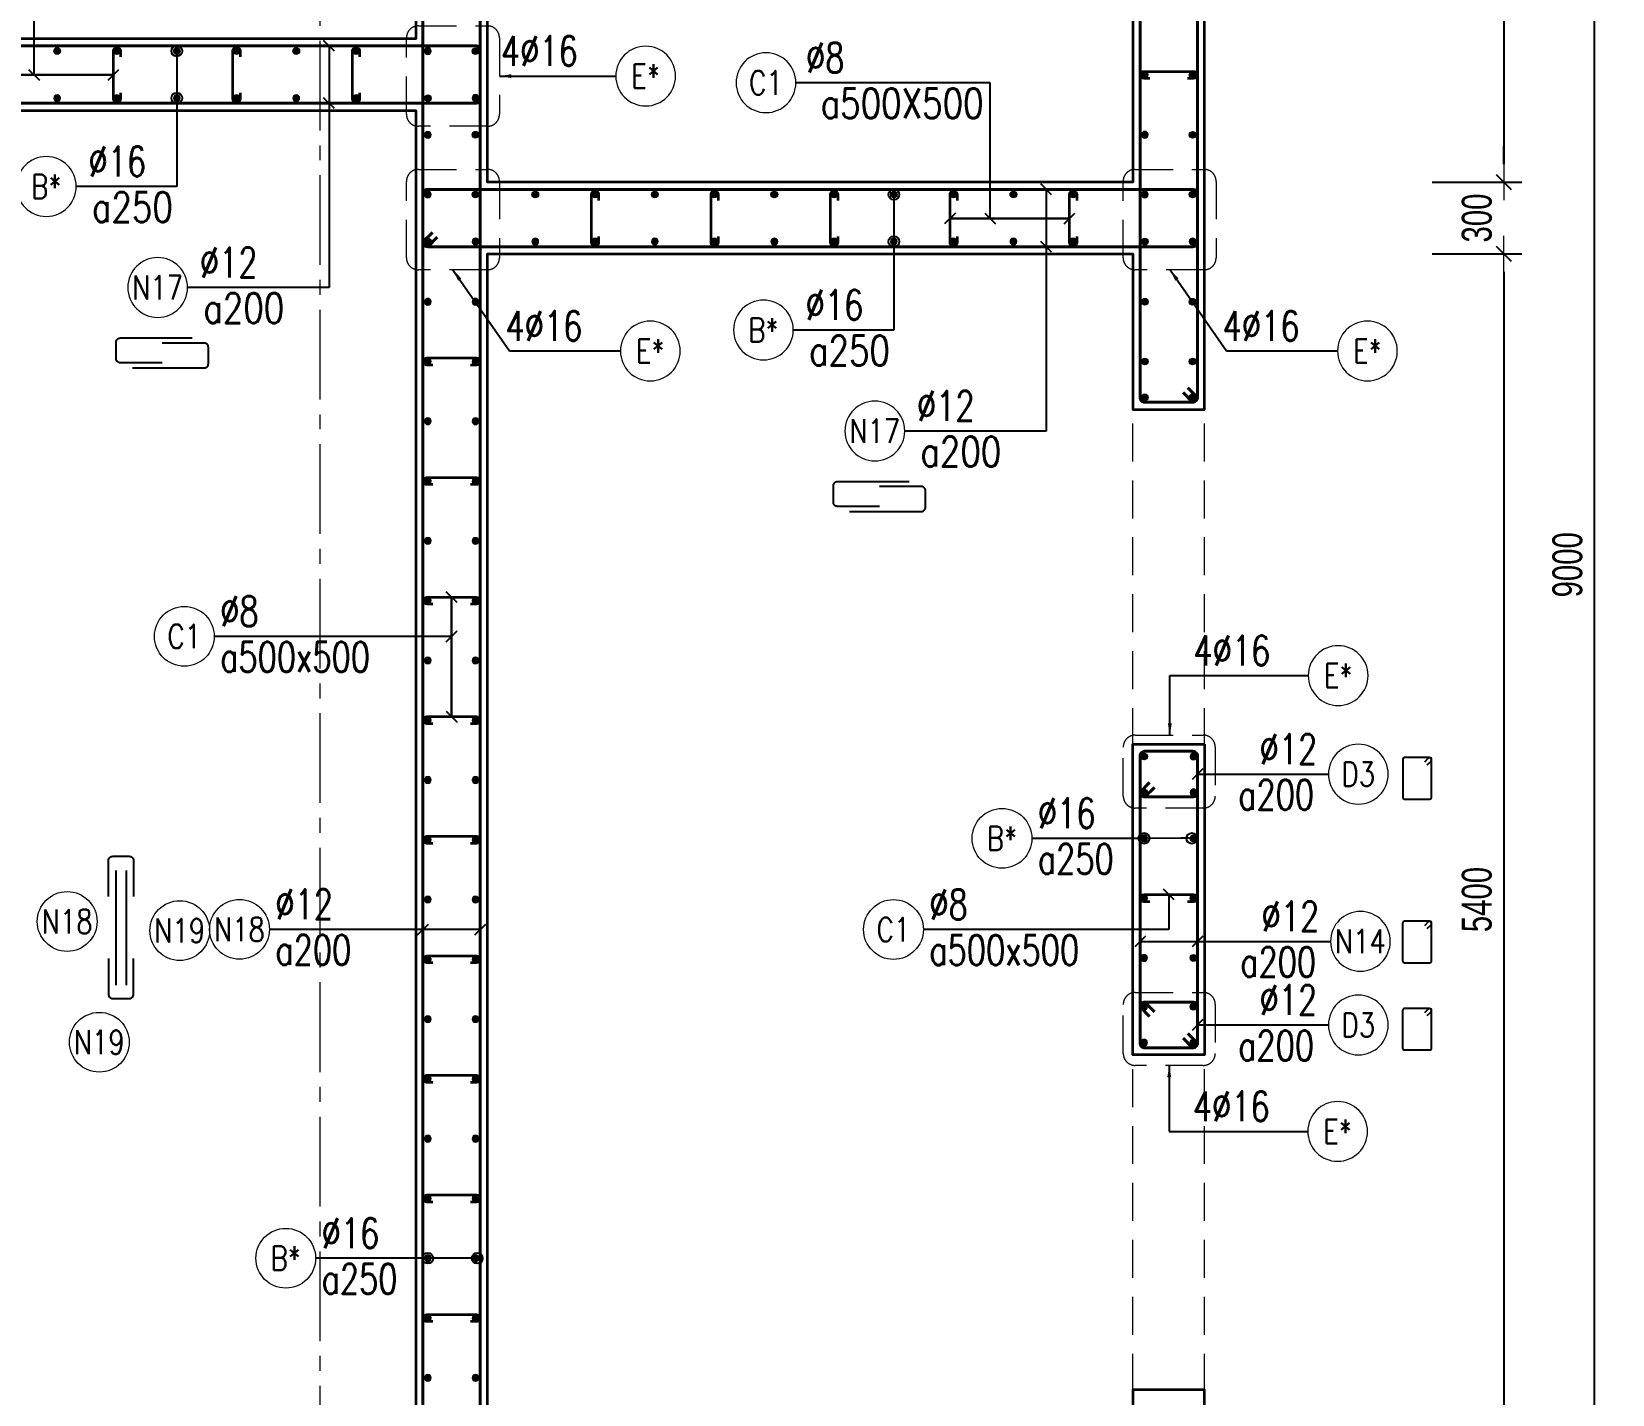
# Model space of a CAD drawing. Header units: millimetres. Extents: x 944027 to 981803, y -83026 to 82675.
# Drawn here: x 956264 to 962877, y 37615 to 43314 of the extents above; entities that cross this region are included whole.
import ezdxf
from ezdxf.enums import TextEntityAlignment as Align

# ---------------------------------------------------------------- set-up
doc = ezdxf.new("R2010")
doc.units = ezdxf.units.MM
doc.header["$MEASUREMENT"] = 0
for name, pattern in [('HIDDEN', [9.525, 6.35, -3.175]), ('HIDDEN2', [4.7625, 3.175, -1.5875]), ('HT_Grid$0$CENTER2', [1.125, 0.75, -0.125, 0.125, -0.125])]:
    doc.linetypes.add(name, pattern=pattern)
doc.layers.get('0').update_dxf_attribs({"lineweight": 20})
doc.layers.get('Defpoints').update_dxf_attribs({"color": 151, "lineweight": 9})
for name, color, linetype in [('Hidden', 9, 'HIDDEN'), ('Leader', 6, 'Continuous'), ('Ligature', 1, 'Continuous')]:
    doc.layers.add(name, color=color, linetype=linetype)
for name, color, linetype, lineweight in [('HT_Grid$0$NDC_S_AXIS', 5, 'HT_Grid$0$CENTER2', 13), ('KC-LEADER', 153, 'Continuous', 18), ('KC-THEP', 6, 'Continuous', 40), ('NDC_S_BEAM', 3, 'HIDDEN2', 20), ('NDC_S_DIM', 1, 'Continuous', 15), ('NDC_S_HIDDEN', 8, 'HIDDEN2', 13), ('NDC_S_LEADER', 1, 'Continuous', 15), ('NDC_S_REBAR', 4, 'Continuous', 35), ('NDC_S_STIRRUP', 4, 'Continuous', 40), ('NDC_S_VN TEXT', 7, 'Continuous', 20), ('NDC_S_WALL', 6, 'Continuous', 35)]:
    doc.layers.add(name, color=color, linetype=linetype, lineweight=lineweight)
doc.styles.add('NDC_ARIAL', font='arial.ttf', dxfattribs={"width": 0.85})
doc.styles.add('NDC_DIM', font='', dxfattribs={"width": 0.75})
doc.styles.add('NDC_EN TXT', font='romans.shx', dxfattribs={"width": 0.8})
doc.styles.get('NDC_DIM').set_extended_font_data('Dotum')
doc.dimstyles.new('NDC_1-50', dxfattribs={"dimscale": 50, "dimtxt": 2.5, "dimasz": 1, "dimexe": 1.5, "dimexo": 0, "dimgap": 0.8, "dimtad": 1, "dimdec": 0, "dimdsep": 46, "dimtxsty": 'NDC_ARIAL', "dimblk": 'DIMMARK', "dimcen": 49999.938995, "dimdle": 1.5, "dimclrd": 1, "dimclre": 1, "dimclrt": 3, "dimadec": 0, "dimazin": 0, "dimtfac": 1, "dimtdec": 0, "dimtix": 1, "dimtmove": 2, "dimatfit": 3, "dimfxl": 1, "dimarcsym": 0})
doc.dimstyles.new('NDC_dim_30', dxfattribs={"dimscale": 30, "dimtxt": 2.5, "dimasz": 1.5, "dimexe": 1.5, "dimexo": 2.5, "dimgap": 1, "dimtad": 1, "dimdec": 0, "dimzin": 0, "dimdsep": 46, "dimtxsty": 'NDC_DIM', "dimblk": 'DIMMARK', "dimcen": 0.09, "dimdle": 1.2, "dimclrd": 1, "dimclre": 1, "dimclrt": 3, "dimadec": 0, "dimazin": 0, "dimtfac": 1, "dimtdec": 0, "dimtix": 1, "dimtofl": 0, "dimtmove": 0, "dimatfit": 3, "dimfxl": 6, "dimfxlon": 1, "dimtolj": 1, "dimtzin": 0, "dimarcsym": 0})
doc.dimstyles.new('NDC_dim_50', dxfattribs={"dimscale": 50, "dimtxt": 2.5, "dimasz": 1.5, "dimexe": 1.5, "dimexo": 2.5, "dimgap": 1, "dimtad": 1, "dimdec": 0, "dimzin": 0, "dimdsep": 46, "dimtxsty": 'NDC_DIM', "dimblk": 'DIMMARK', "dimcen": 0.09, "dimdle": 1.2, "dimclrd": 1, "dimclre": 1, "dimclrt": 3, "dimadec": 0, "dimazin": 0, "dimtfac": 1, "dimtdec": 0, "dimtix": 1, "dimtofl": 0, "dimtmove": 0, "dimatfit": 3, "dimfxl": 6, "dimfxlon": 1, "dimtolj": 1, "dimtzin": 0, "dimarcsym": 0})

# ---------------------------------------------------------------- blocks, each defined once
blk = doc.blocks.new('THEP')
at = {"layer": 'KC-LEADER', "color": 6}
blk.add_circle((0, 0), 14, dxfattribs=at)
at = {"layer": 'KC-THEP'}
for p, q in [((-14, 0), (14, 0)), ((9.9, 9.9), (-9.9, -9.9)), ((-9.9, 9.9), (9.9, -9.9)), ((0, 14), (0, -14))]:
    blk.add_line(p, q, dxfattribs=at)
blk = doc.blocks.new('DIMMARK')
at = {"layer": 'NDC_S_DIM', "color": 1}
blk.add_line((-1.5, 0), (1, 0), dxfattribs=at)
at = {"layer": 'NDC_S_DIM', "color": 2, "const_width": 0.1}
blk.add_lwpolyline([(-0.424, -0.424), (0.424, 0.424)], dxfattribs=at)
blk = doc.blocks.new('*U10')
blk.add_circle((2.5, 0), 2.5)
at = {"layer": 'NDC_S_VN TEXT', "color": 3, "style": 'NDC_EN TXT'}
for tag, width, p in [('DK2', 0.75, (-0.85, 0.85)), ('KC2', 0.8, (-0.85, -2.97))]:
    blk.add_attdef(tag, text='', height=2.5, dxfattribs=dict(at, width=width)).set_placement(p, align=Align.RIGHT)
at = {"layer": 'NDC_S_VN TEXT', "color": 7, "style": 'NDC_EN TXT', "width": 0.8}
blk.add_attdef('SH3', text='', height=2, dxfattribs=at).set_placement((2.5, 0), align=Align.MIDDLE)
blk = doc.blocks.new('A$C72321851')
at = {"layer": 'Ligature'}
for points in [[(-60.9, -129.3), (-60.9, 170.9, -0.414214), (-43.3, 188.5), (25.8, 188.5, -0.414214), (43.4, 170.9), (43.4, -4.3)], [(-39.7, -4.3), (-39.7, -179.5, 0.414214), (-22.1, -197.1), (47, -197.1, 0.414214), (64.6, -179.5), (64.6, 120.7)]]:
    blk.add_lwpolyline(points, format="xyb", dxfattribs=at)
blk = doc.blocks.new('*U13')
blk.add_circle((-2.5, 0), 2.5)
at = {"layer": 'NDC_S_VN TEXT', "color": 3, "style": 'NDC_EN TXT', "width": 0.75}
blk.add_attdef('DK1', (0.5, 0.85), '', height=2.5, dxfattribs=at)
at = {"layer": 'NDC_S_VN TEXT', "color": 7, "style": 'NDC_EN TXT', "width": 0.8}
blk.add_attdef('SH2', text='', height=2, dxfattribs=at).set_placement((-2.5, 0), align=Align.MIDDLE)
blk = doc.blocks.new('*U11')
blk.add_circle((-2.5, 0), 2.5)
at = {"layer": 'NDC_S_VN TEXT', "color": 3, "style": 'NDC_EN TXT', "width": 0.75}
for tag, p in [('DK1', (0.5, 0.85)), ('KC1', (0.5, -2.97))]:
    blk.add_attdef(tag, p, '', height=2.5, dxfattribs=at)
at = {"layer": 'NDC_S_VN TEXT', "color": 7, "style": 'NDC_EN TXT', "width": 0.8}
blk.add_attdef('SH2', text='', height=2, dxfattribs=at).set_placement((-2.5, 0), align=Align.MIDDLE)
blk = doc.blocks.new('*U12')
blk.add_circle((-2.5, 0), 2.5)
at = {"layer": 'NDC_S_VN TEXT', "color": 3, "style": 'NDC_EN TXT', "width": 0.75}
for tag, p in [('DK1', (0.5, 0.85)), ('KC1', (0.5, -2.97))]:
    blk.add_attdef(tag, p, '', height=2.5, dxfattribs=at)
at = {"layer": 'NDC_S_VN TEXT', "color": 7, "style": 'NDC_EN TXT', "width": 0.8}
blk.add_attdef('SH2', text='', height=2, dxfattribs=at).set_placement((-2.5, 0), align=Align.MIDDLE)
blk = doc.blocks.new('A$C7BC65A55')
at = {"layer": 'Ligature'}
for p, q in [((-15.2, 372, 0), (-15.2, 38.5, 0)), ((15.2, 372, 0), (15.2, 38.5, 0))]:
    blk.add_line(p, q, dxfattribs=at)
for points in [[(-36.2, 296.5), (-36.2, 400.9, -0.414214), (-24, 413.1), (24, 413.1, -0.414214), (36.2, 400.9), (36.2, 296.5)], [(-36.2, 116.5), (-36.2, 12.2, 0.414214), (-24, 0), (24, 0, 0.414214), (36.2, 12.2), (36.2, 116.5)]]:
    blk.add_lwpolyline(points, format="xyb", dxfattribs=at)
blk = doc.blocks.new('*D287')
at = {"layer": 'Defpoints', "color": 0, "transparency": 16777216}
for p in [(961171.5, 41816), (960871.5, 37066), (961171.5, 35404)]:
    blk.add_point(p, dxfattribs=at)
at = {"layer": 'NDC_S_DIM', "color": 1, "lineweight": -2, "transparency": 16777216}
for p, q in [((960871.5, 35704), (960871.5, 35329)), ((961171.5, 35704), (961171.5, 35329)), ((960796.5, 35404), (960721.5, 35404)), ((961246.5, 35404), (961321.5, 35404))]:
    blk.add_line(p, q, dxfattribs=at)
at = {"layer": 'NDC_S_DIM', "color": 1, "lineweight": -2, "transparency": 16777216, "xscale": 75, "yscale": 75, "zscale": 75}
blk.add_blockref('DIMMARK', (960871.5, 35404), dxfattribs=at)
at = {"layer": 'NDC_S_DIM', "color": 1, "lineweight": -2, "transparency": 16777216, "xscale": 75, "yscale": 75, "zscale": 75, "rotation": 180}
blk.add_blockref('DIMMARK', (961171.5, 35404), dxfattribs=at)
at = {"layer": 'NDC_S_DIM', "color": 3, "transparency": 16777216, "insert": (961021.5, 35516.6), "char_height": 125, "attachment_point": 5, "style": 'NDC_DIM'}
blk.add_mtext('\\A1;300', dxfattribs=at)
blk = doc.blocks.new('*D294')
at = {"layer": 'Defpoints', "color": 0, "transparency": 16777216}
for p in [(961171.5, 45584.3), (962802.4, 45584.3), (961171.5, 36584.3)]:
    blk.add_point(p, dxfattribs=at)
at = {"layer": 'NDC_S_DIM', "color": 1, "lineweight": -2, "transparency": 16777216}
for p, q in [((962502.4, 45584.3), (962877.4, 45584.3)), ((962802.4, 36659.3), (962802.4, 45509.3)), ((962502.4, 36584.3), (962877.4, 36584.3))]:
    blk.add_line(p, q, dxfattribs=at)
at = {"layer": 'NDC_S_DIM', "color": 1, "lineweight": -2, "transparency": 16777216, "xscale": 75, "yscale": 75, "zscale": 75}
for p, rotation in [((962802.4, 45584.3), 90), ((962802.4, 36584.3), 270)]:
    blk.add_blockref('DIMMARK', p, dxfattribs=dict(at, rotation=rotation))
at = {"layer": 'NDC_S_DIM', "color": 3, "transparency": 16777216, "insert": (962689.8, 41084.3), "char_height": 125, "attachment_point": 5, "rotation": 90, "style": 'NDC_DIM'}
blk.add_mtext('\\A1;9000', dxfattribs=at)
blk = doc.blocks.new('*D311')
at = {"layer": 'Defpoints', "color": 0, "ltscale": 200, "transparency": 16777216}
for p in [(960871.5, 45184.3), (960871.5, 42684.3), (962423.3, 42684.3)]:
    blk.add_point(p, dxfattribs=at)
at = {"layer": 'NDC_S_DIM', "color": 1, "lineweight": -2, "ltscale": 200, "transparency": 16777216}
for p, q in [((962123.3, 45184.3), (962498.3, 45184.3)), ((962423.3, 45109.3), (962423.3, 42759.3)), ((962123.3, 42684.3), (962498.3, 42684.3))]:
    blk.add_line(p, q, dxfattribs=at)
at = {"layer": 'NDC_S_DIM', "color": 1, "lineweight": -2, "ltscale": 200, "transparency": 16777216, "xscale": 75, "yscale": 75, "zscale": 75}
for p, rotation in [((962423.3, 45184.3), 90), ((962423.3, 42684.3), 270)]:
    blk.add_blockref('DIMMARK', p, dxfattribs=dict(at, rotation=rotation))
at = {"layer": 'NDC_S_DIM', "color": 3, "ltscale": 200, "transparency": 16777216, "insert": (962310.7, 43934.3), "char_height": 125, "attachment_point": 5, "rotation": 90, "style": 'NDC_DIM'}
blk.add_mtext('\\A1;2500', dxfattribs=at)
blk = doc.blocks.new('*D312')
at = {"layer": 'Defpoints', "color": 0, "ltscale": 200, "transparency": 16777216}
for p in [(960871.5, 42684.3), (960871.5, 42384.3), (962423.3, 42384.3)]:
    blk.add_point(p, dxfattribs=at)
at = {"layer": 'NDC_S_DIM', "color": 1, "lineweight": -2, "ltscale": 200, "transparency": 16777216}
for p, q in [((962423.3, 42759.3), (962423.3, 42834.3)), ((962123.3, 42684.3), (962498.3, 42684.3)), ((962123.3, 42384.3), (962498.3, 42384.3)), ((962423.3, 42309.3), (962423.3, 42234.3))]:
    blk.add_line(p, q, dxfattribs=at)
at = {"layer": 'NDC_S_DIM', "color": 1, "lineweight": -2, "ltscale": 200, "transparency": 16777216, "xscale": 75, "yscale": 75, "zscale": 75}
for p, rotation in [((962423.3, 42684.3), 270), ((962423.3, 42384.3), 90)]:
    blk.add_blockref('DIMMARK', p, dxfattribs=dict(at, rotation=rotation))
at = {"layer": 'NDC_S_DIM', "color": 3, "ltscale": 200, "transparency": 16777216, "insert": (962310.7, 42534.3), "char_height": 125, "attachment_point": 5, "rotation": 90, "style": 'NDC_DIM'}
blk.add_mtext('\\A1;300', dxfattribs=at)
blk = doc.blocks.new('*D313')
at = {"layer": 'Defpoints', "color": 0, "ltscale": 200, "transparency": 16777216}
for p in [(960871.5, 42384.3), (960871.5, 36984.3), (962423.3, 36984.3)]:
    blk.add_point(p, dxfattribs=at)
at = {"layer": 'NDC_S_DIM', "color": 1, "lineweight": -2, "ltscale": 200, "transparency": 16777216}
for p, q in [((962123.3, 42384.3), (962498.3, 42384.3)), ((962423.3, 42309.3), (962423.3, 37059.3)), ((962123.3, 36984.3), (962498.3, 36984.3))]:
    blk.add_line(p, q, dxfattribs=at)
at = {"layer": 'NDC_S_DIM', "color": 1, "lineweight": -2, "ltscale": 200, "transparency": 16777216, "xscale": 75, "yscale": 75, "zscale": 75}
for p, rotation in [((962423.3, 42384.3), 90), ((962423.3, 36984.3), 270)]:
    blk.add_blockref('DIMMARK', p, dxfattribs=dict(at, rotation=rotation))
at = {"layer": 'NDC_S_DIM', "color": 3, "ltscale": 200, "transparency": 16777216, "insert": (962310.7, 39684.3), "char_height": 125, "attachment_point": 5, "rotation": 90, "style": 'NDC_DIM'}
blk.add_mtext('\\A1;5400', dxfattribs=at)

msp = doc.modelspace()

# ---------------------------------------------------------------- linework, layer by layer
for centre in [(956413.2, 39592.7), (956884.1, 39554.5), (956547.6, 39087.7)]:
    msp.add_circle(centre, 125)
at = {"layer": 'HT_Grid$0$NDC_S_AXIS', "ltscale": 500}
msp.add_line((957471.5, 35025.7), (957471.5, 47301.8), dxfattribs=at)
at = {"layer": 'Ligature'}
for points in [[(962102.7, 40247.8), (962118.6, 40263.7, 0.668179), (962112.9, 40277.7), (962008.2, 40277.7, 0.414214), (962000.1, 40269.5), (962000.1, 40112.4, 0.414214), (962008.2, 40104.3), (962112.9, 40104.3, 0.414214), (962121, 40112.4), (962121, 40269.5, 0.668179), (962107.1, 40275.3), (962091.1, 40259.3)], [(962102.6, 39563.4), (962118.6, 39579.3, 0.668179), (962112.8, 39593.3), (962008.2, 39593.3, 0.414214), (962000, 39585.1), (962000, 39428, 0.414214), (962008.2, 39419.8), (962112.8, 39419.8, 0.414214), (962121, 39428), (962121, 39585.1, 0.668179), (962107.1, 39590.9), (962091.1, 39574.9)], [(962102.6, 39198.8), (962118.6, 39214.7, 0.668179), (962112.8, 39228.7), (962008.2, 39228.7, 0.414214), (962000, 39220.5), (962000, 39063.4, 0.414214), (962008.2, 39055.2), (962112.8, 39055.2, 0.414214), (962121, 39063.4), (962121, 39220.5, 0.668179), (962107.1, 39226.3), (962091.1, 39210.3)]]:
    msp.add_lwpolyline(points, format="xyb", dxfattribs=at)
at = {"layer": 'NDC_S_BEAM', "ltscale": 50}
for p, q in [((960871.5, 40326), (960871.5, 41726)), ((961171.5, 40326), (961171.5, 41726)), ((960871.5, 37626), (960871.5, 39026)), ((961171.5, 37626), (961171.5, 39026))]:
    msp.add_line(p, q, dxfattribs=at)
at = {"layer": 'NDC_S_HIDDEN', "ltscale": 50}
for points in [[(957882.5, 43337.7), (958171.5, 43337.7, -0.414214), (958221.5, 43287.7), (958221.5, 42968, -0.414214), (958171.5, 42918), (957882.5, 42918, -0.414214), (957832.5, 42968), (957832.5, 43287.7, -0.414214)], [(957882.5, 42737.7), (958171.5, 42737.7, -0.414214), (958221.5, 42687.7), (958221.5, 42368, -0.414214), (958171.5, 42318), (957882.5, 42318, -0.414214), (957832.5, 42368), (957832.5, 42687.7, -0.414214)], [(960880.6, 42737.7), (961169.6, 42737.7, -0.414214), (961219.6, 42687.7), (961219.6, 42368, -0.414214), (961169.6, 42318), (960880.6, 42318, -0.414214), (960830.6, 42368), (960830.6, 42687.7, -0.414214)], [(960881.2, 40371.9), (961166, 40371.9, -0.414214), (961216, 40321.9), (961216, 40116.9, -0.414214), (961166, 40066.9), (960881.2, 40066.9, -0.414214), (960831.2, 40116.9), (960831.2, 40321.9, -0.414214)], [(960881.2, 39295.8), (961166, 39295.8, -0.414214), (961216, 39245.8), (961216, 39040.8, -0.414214), (961166, 38990.8), (960881.2, 38990.8, -0.414214), (960831.2, 39040.8), (960831.2, 39245.8, -0.414214)]]:
    msp.add_lwpolyline(points, format="xyb", close=True, dxfattribs=at)
at = {"layer": 'NDC_S_REBAR'}
for points in [[(956636.5, 43057.7), (956636.5, 43032.7, -1), (956606.5, 43032.7), (956606.5, 43232.7, -1), (956636.5, 43232.7), (956636.5, 43207.7)], [(957136.5, 43057.7), (957136.5, 43032.7, -1), (957106.5, 43032.7), (957106.5, 43232.7, -1), (957136.5, 43232.7), (957136.5, 43207.7)], [(957636.5, 43057.7), (957636.5, 43032.7, -1), (957606.5, 43032.7), (957606.5, 43232.7, -1), (957636.5, 43232.7), (957636.5, 43207.7)], [(960943, 43117.7), (960918, 43117.7, -1), (960918, 43147.7), (961125, 43147.7, -1), (961125, 43117.7), (961100, 43117.7)], [(958636.5, 42457.7), (958636.5, 42432.7, -1), (958606.5, 42432.7), (958606.5, 42632.7, -1), (958636.5, 42632.7), (958636.5, 42607.7)], [(959136.5, 42457.7), (959136.5, 42432.7, -1), (959106.5, 42432.7), (959106.5, 42632.7, -1), (959136.5, 42632.7), (959136.5, 42607.7)], [(959636.5, 42457.7), (959636.5, 42432.7, -1), (959606.5, 42432.7), (959606.5, 42632.7, -1), (959636.5, 42632.7), (959636.5, 42607.7)], [(960136.5, 42457.7), (960136.5, 42432.7, -1), (960106.5, 42432.7), (960106.5, 42632.7, -1), (960136.5, 42632.7), (960136.5, 42607.7)], [(960636.5, 42457.7), (960636.5, 42432.7, -1), (960606.5, 42432.7), (960606.5, 42632.7, -1), (960636.5, 42632.7), (960636.5, 42607.7)], [(957943, 41919.3), (957918, 41919.3, -1), (957918, 41949.3), (958125, 41949.3, -1), (958125, 41919.3), (958100, 41919.3)], [(957943, 41419.3), (957918, 41419.3, -1), (957918, 41449.3), (958125, 41449.3, -1), (958125, 41419.3), (958100, 41419.3)], [(957943, 40919.3), (957918, 40919.3, -1), (957918, 40949.3), (958125, 40949.3, -1), (958125, 40919.3), (958100, 40919.3)], [(957943, 40419.3), (957918, 40419.3, -1), (957918, 40449.3), (958125, 40449.3, -1), (958125, 40419.3), (958100, 40419.3)], [(957943, 39919.3), (957918, 39919.3, -1), (957918, 39949.3), (958125, 39949.3, -1), (958125, 39919.3), (958100, 39919.3)], [(960943, 39675.2), (960918, 39675.2, -1), (960918, 39705.2), (961125, 39705.2, -1), (961125, 39675.2), (961100, 39675.2)], [(957943, 39419.3), (957918, 39419.3, -1), (957918, 39449.3), (958125, 39449.3, -1), (958125, 39419.3), (958100, 39419.3)], [(957943, 38919.3), (957918, 38919.3, -1), (957918, 38949.3), (958125, 38949.3, -1), (958125, 38919.3), (958100, 38919.3)], [(957943, 38419.3), (957918, 38419.3, -1), (957918, 38449.3), (958125, 38449.3, -1), (958125, 38419.3), (958100, 38419.3)], [(957943, 37919.3), (957918, 37919.3, -1), (957918, 37949.3), (958125, 37949.3, -1), (958125, 37919.3), (958100, 37919.3)]]:
    msp.add_lwpolyline(points, format="xyb", dxfattribs=at)
at = {"layer": 'NDC_S_STIRRUP'}
for points in [[(958101.5, 36574.3), (958141.5, 36534.3, -0.414214), (958121.5, 36514.3), (957921.5, 36514.3, -0.414214), (957901.5, 36534.3), (957901.5, 45634.3, -0.414214), (957921.5, 45654.3), (958121.5, 45654.3, -0.414214), (958141.5, 45634.3), (958141.5, 36534.3, -0.414214), (958121.5, 36514.3), (958081.5, 36554.3)], [(961101.5, 41824.3), (961141.5, 41784.3, -0.414214), (961121.5, 41764.3), (960921.5, 41764.3, -0.414214), (960901.5, 41784.3), (960901.5, 45634.3, -0.414214), (960921.5, 45654.3), (961121.5, 45654.3, -0.414214), (961141.5, 45634.3), (961141.5, 41784.3, -0.414214), (961121.5, 41764.3), (961081.5, 41804.3)], [(954861.5, 43054.3), (954821.5, 43014.3, -0.414214), (954801.5, 43034.3), (954801.5, 43234.3, -0.414214), (954821.5, 43254.3), (958121.5, 43254.3, -0.414214), (958141.5, 43234.3), (958141.5, 43034.3, -0.414358), (958121.5, 43014.3), (954821.5, 43014.3, -0.414214), (954801.5, 43034.3), (954841.5, 43074.3)], [(957961.5, 42454.3), (957921.5, 42414.3, -0.414214), (957901.5, 42434.3), (957901.5, 42634.3, -0.414214), (957921.5, 42654.3), (961121.5, 42654.3, -0.414214), (961141.5, 42634.3), (961141.5, 42434.3, -0.414358), (961121.5, 42414.3), (957921.5, 42414.3, -0.414214), (957901.5, 42434.3), (957941.5, 42474.3)], [(961101.5, 39124.3), (961141.5, 39084.3, -0.414214), (961121.5, 39064.3), (960921.5, 39064.3, -0.414214), (960901.5, 39084.3), (960901.5, 40284.3, -0.414214), (960921.5, 40304.3), (961121.5, 40304.3, -0.414214), (961141.5, 40284.3), (961141.5, 39084.3, -0.414214), (961121.5, 39064.3), (961081.5, 39104.3)], [(960941.5, 40173.3), (960901.5, 40133.3, 0.414214), (960921.5, 40113.3), (961121.5, 40113.3, 0.414214), (961141.5, 40133.3), (961141.5, 40284.3, 0.414214), (961121.5, 40304.3), (960921.5, 40304.3, 0.414214), (960901.5, 40284.3), (960901.5, 40133.3, 0.414214), (960921.5, 40113.3), (960961.5, 40153.3)], [(960941.5, 39195.2), (960901.5, 39235.2, -0.414214), (960921.5, 39255.2), (961121.5, 39255.2, -0.414214), (961141.5, 39235.2), (961141.5, 39084.3, -0.414214), (961121.5, 39064.3), (960921.5, 39064.3, -0.414214), (960901.5, 39084.3), (960901.5, 39235.2, -0.414214), (960921.5, 39255.2), (960961.5, 39215.2)]]:
    msp.add_lwpolyline(points, format="xyb", dxfattribs=at)
at = {"layer": 'NDC_S_WALL', "ltscale": 10}
for points in [[(953571.5, 36484.3), (961171.5, 36484.3), (961171.5, 37634.3), (960871.5, 37634.3), (960871.5, 36984.3), (958171.5, 36984.3), (958171.5, 42384.3), (960871.5, 42384.3), (960871.5, 41734.3), (961171.5, 41734.3), (961171.5, 45684.3), (960071.5, 45684.3), (960071.5, 45184.3), (960871.5, 45184.3), (960871.5, 42684.3), (958171.5, 42684.3), (958171.5, 45184.3), (958971.5, 45184.3), (958971.5, 45684.3), (956921.5, 45684.3), (956921.5, 45184.3), (957871.5, 45184.3), (957871.5, 43284.3), (955071.5, 43284.3)], [(955071.5, 42984.3), (957871.5, 42984.3), (957871.5, 36984.3), (953571.5, 36984.3)]]:
    msp.add_lwpolyline(points, dxfattribs=at)
at = {"layer": 'NDC_S_WALL'}
msp.add_lwpolyline([(961171.5, 40334.3), (961171.5, 39034.3), (960871.5, 39034.3), (960871.5, 40334.3)], close=True, dxfattribs=at)

# ---------------------------------------------------------------- block references
at = {"layer": 'Hidden', "xscale": 1.44, "yscale": 1.44, "zscale": 1.44}
msp.add_blockref('A$C7BC65A55', (956638.3, 39270.4, 0), dxfattribs=at)
at = {"layer": 'KC-THEP'}
for p, rotation in [((956371.5, 43232.7), 189.6685644363809), ((956621.5, 43232.7), 189.6685644363809), ((956871.5, 43232.7), 189.6685644363809), ((957121.5, 43232.7), 189.6685644363809), ((957371.5, 43232.7), 189.6685644363809), ((957621.5, 43232.7), 189.6685644363809), ((958121.5, 43232.4), 9.66856443638095), ((961121.5, 43132.4), 9.66856443638095), ((957921.5, 43035.8), 9.668564436380898), ((958121.5, 42882.7), 189.6685644363809), ((961121.5, 42882.4), 9.66856443638095), ((958121.5, 42632.7), 189.6685644363809), ((958371.5, 42632.7), 189.6685644363809), ((958621.5, 42632.7), 189.6685644363809), ((958871.5, 42632.7), 189.6685644363809), ((959121.5, 42632.7), 189.6685644363809), ((959371.5, 42632.7), 189.6685644363809), ((959621.5, 42632.7), 189.6685644363809), ((959871.5, 42632.7), 189.6685644363809), ((960121.5, 42632.7), 189.6685644363809), ((960371.5, 42632.7), 189.6685644363809), ((960621.5, 42632.7), 189.6685644363809), ((961121.5, 42632.4), 9.66856443638095), ((957921.5, 42436.1), 189.6685644363809), ((960921.5, 42435.8), 9.668564436380898), ((960921.5, 42184.3), 9.668564436380926), ((961121.5, 42184.3), 9.668564436380926), ((960921.5, 41934.3), 9.668564436380926), ((961121.5, 41934.3), 9.668564436380926), ((960921.5, 41784.3), 9.668564436380926), ((961121.5, 41784.3), 9.668564436380926), ((960918, 40282.4), 189.6685644363809), ((960918, 40132.4), 189.6685644363809), ((961125, 39940.2), 9.668564436380946), ((961125, 39690.2), 9.668564436380946), ((961125, 39440.2), 9.668564436380946), ((961125, 39236.1), 9.668564436380946), ((961125, 39086.1), 9.668564436380946)]:
    msp.add_blockref('THEP', p, dxfattribs=dict(at, rotation=rotation))
at = {"layer": 'KC-THEP', "xscale": -1}
for p, rotation in [((957921.5, 43232.7), 170.331435563619), ((960921.5, 43132.7), 170.331435563619), ((956371.5, 43035.8), 350.3314355636191), ((956621.5, 43035.8), 350.3314355636191), ((956871.5, 43035.8), 350.3314355636191), ((957121.5, 43035.8), 350.3314355636191), ((957371.5, 43035.8), 350.3314355636191), ((957621.5, 43035.8), 350.3314355636191), ((958121.5, 43036.1), 170.331435563619), ((957921.5, 42882.4), 350.3314355636191), ((960921.5, 42882.7), 170.331435563619), ((957921.5, 42632.4), 350.3314355636191), ((960921.5, 42632.7), 170.331435563619), ((958121.5, 42435.8), 350.3314355636191), ((958371.5, 42435.8), 350.3314355636191), ((958621.5, 42435.8), 350.3314355636191), ((958871.5, 42435.8), 350.3314355636191), ((959121.5, 42435.8), 350.3314355636191), ((959371.5, 42435.8), 350.3314355636191), ((959621.5, 42435.8), 350.3314355636191), ((959871.5, 42435.8), 350.3314355636191), ((960121.5, 42435.8), 350.3314355636191), ((960371.5, 42435.8), 350.3314355636191), ((960621.5, 42435.8), 350.3314355636191), ((961121.5, 42436.1), 170.331435563619), ((957921.6, 42184.3), 350.3314355636191), ((958121.6, 42184.3), 350.3314355636191), ((957921.6, 41934.3), 350.3314355636191), ((958121.6, 41934.3), 350.3314355636191), ((957921.6, 41684.3), 350.3314355636191), ((958121.6, 41684.3), 350.3314355636191), ((957921.6, 41434.3), 350.3314355636191), ((958121.6, 41434.3), 350.3314355636191), ((957921.6, 41184.3), 350.3314355636191), ((958121.6, 41184.3), 350.3314355636191), ((957921.6, 40934.3), 350.3314355636191), ((958121.6, 40934.3), 350.3314355636191), ((957921.6, 40684.3), 350.3314355636191), ((958121.6, 40684.3), 350.3314355636191), ((957921.6, 40434.3), 350.3314355636191), ((958121.6, 40434.3), 350.3314355636191), ((961125, 40282.4), 170.331435563619), ((957921.6, 40184.3), 350.3314355636191), ((958121.6, 40184.3), 350.3314355636191), ((961125, 40132.4), 170.331435563619), ((957921.6, 39934.3), 350.3314355636191), ((958121.6, 39934.3), 350.3314355636191), ((960918, 39940.2), 350.3314355636191), ((957921.6, 39684.3), 350.3314355636191), ((958121.6, 39684.3), 350.3314355636191), ((960918, 39690.2), 350.3314355636191), ((957921.6, 39434.3), 350.3314355636191), ((958121.6, 39434.3), 350.3314355636191), ((960918, 39440.2), 350.3314355636191), ((960918, 39236.1), 350.3314355636191), ((957921.6, 39184.3), 350.3314355636191), ((958121.6, 39184.3), 350.3314355636191), ((960918, 39086.1), 350.3314355636191), ((957921.6, 38934.3), 350.3314355636191), ((958121.6, 38934.3), 350.3314355636191), ((957921.6, 38684.3), 350.3314355636191), ((958121.6, 38684.3), 350.3314355636191), ((957921.6, 38434.3), 350.3314355636191), ((958121.6, 38434.3), 350.3314355636191), ((957921.6, 38184.3), 350.3314355636191), ((958121.6, 38184.3), 350.3314355636191), ((957921.6, 37934.3), 350.3314355636191), ((958121.6, 37934.3), 350.3314355636191), ((957921.6, 37684.3), 350.3314355636191), ((958121.6, 37684.3), 350.3314355636191)]:
    msp.add_blockref('THEP', p, dxfattribs=dict(at, rotation=rotation))
at = {"layer": 'Leader', "xscale": -1, "rotation": 270.0000000000001}
for p in [(956815.4, 41968.2), (959815.4, 41368.2)]:
    msp.add_blockref('A$C72321851', p, dxfattribs=at)
at = {"layer": 'NDC_S_VN TEXT'}
ref = msp.add_blockref('*U13', (958708.3, 43127.8), dxfattribs=dict(at, xscale=-50, yscale=50, zscale=50))
ref.add_attrib('SH2', 'E*', dxfattribs={"color": 7, "height": 100, "style": 'NDC_EN TXT', "width": 0.8}).set_placement((958833.3, 43127.8), align=Align.MIDDLE)
ref.add_attrib('DK1', '4%%C16', (958227.9, 43170.1), dxfattribs={"color": 3, "height": 125, "style": 'NDC_EN TXT', "width": 0.75})
ref = msp.add_blockref('*U10', (959461.5, 43100.1), dxfattribs=dict(at, xscale=-50, yscale=50, zscale=50))
ref.add_attrib('SH3', 'C1', dxfattribs={"color": 7, "height": 100, "style": 'NDC_EN TXT', "width": 0.8}).set_placement((959336.5, 43100.1), align=Align.MIDDLE)
ref.add_attrib('DK2', '%%c8', dxfattribs={"color": 3, "height": 125, "style": 'NDC_EN TXT', "width": 0.75}).set_placement((959664.7, 43142.3), align=Align.RIGHT)
ref.add_attrib('KC2', 'a500X500', dxfattribs={"color": 3, "height": 125, "style": 'NDC_EN TXT', "width": 0.8}).set_placement((960246.8, 42951.4), align=Align.RIGHT)
ref = msp.add_blockref('*U10', (956450.9, 42666.1), dxfattribs=dict(at, xscale=-50, yscale=50, zscale=50))
ref.add_attrib('SH3', 'B*', dxfattribs={"color": 7, "height": 100, "style": 'NDC_EN TXT', "width": 0.8}).set_placement((956325.9, 42666.1), align=Align.MIDDLE)
ref.add_attrib('DK2', '%%C16', dxfattribs={"color": 3, "height": 125, "style": 'NDC_EN TXT', "width": 0.75}).set_placement((956743.4, 42708.4), align=Align.RIGHT)
ref.add_attrib('KC2', 'a250', dxfattribs={"color": 3, "height": 125, "style": 'NDC_EN TXT', "width": 0.8}).set_placement((956855.3, 42517.5), align=Align.RIGHT)
ref = msp.add_blockref('*U10', (956916.8, 42243.7), dxfattribs=dict(at, xscale=-50, yscale=50, zscale=50))
ref.add_attrib('SH3', 'N17', dxfattribs={"color": 7, "height": 100, "style": 'NDC_EN TXT', "width": 0.8}).set_placement((956791.8, 42243.7), align=Align.MIDDLE)
ref.add_attrib('DK2', '%%C12', dxfattribs={"color": 3, "height": 125, "style": 'NDC_EN TXT', "width": 0.75}).set_placement((957209.3, 42286), align=Align.RIGHT)
ref.add_attrib('KC2', 'a200', dxfattribs={"color": 3, "height": 125, "style": 'NDC_EN TXT', "width": 0.8}).set_placement((957321.2, 42095.1), align=Align.RIGHT)
ref = msp.add_blockref('*U10', (959450.9, 42066.1), dxfattribs=dict(at, xscale=-50, yscale=50, zscale=50))
ref.add_attrib('SH3', 'B*', dxfattribs={"color": 7, "height": 100, "style": 'NDC_EN TXT', "width": 0.8}).set_placement((959325.9, 42066.1), align=Align.MIDDLE)
ref.add_attrib('DK2', '%%C16', dxfattribs={"color": 3, "height": 125, "style": 'NDC_EN TXT', "width": 0.75}).set_placement((959743.4, 42108.4), align=Align.RIGHT)
ref.add_attrib('KC2', 'a250', dxfattribs={"color": 3, "height": 125, "style": 'NDC_EN TXT', "width": 0.8}).set_placement((959855.3, 41917.5), align=Align.RIGHT)
ref = msp.add_blockref('*U13', (958727.5, 41978.3), dxfattribs=dict(at, xscale=-50, yscale=50, zscale=50))
ref.add_attrib('SH2', 'E*', dxfattribs={"color": 7, "height": 100, "style": 'NDC_EN TXT', "width": 0.8}).set_placement((958852.5, 41978.3), align=Align.MIDDLE)
ref.add_attrib('DK1', '4%%C16', (958247.1, 42020.5), dxfattribs={"color": 3, "height": 125, "style": 'NDC_EN TXT', "width": 0.75})
ref = msp.add_blockref('*U13', (961727.5, 41978.3), dxfattribs=dict(at, xscale=-50, yscale=50, zscale=50))
ref.add_attrib('SH2', 'E*', dxfattribs={"color": 7, "height": 100, "style": 'NDC_EN TXT', "width": 0.8}).set_placement((961852.5, 41978.3), align=Align.MIDDLE)
ref.add_attrib('DK1', '4%%C16', (961247.1, 42020.5), dxfattribs={"color": 3, "height": 125, "style": 'NDC_EN TXT', "width": 0.75})
ref = msp.add_blockref('*U10', (959916.8, 41643.7), dxfattribs=dict(at, xscale=-50, yscale=50, zscale=50))
ref.add_attrib('SH3', 'N17', dxfattribs={"color": 7, "height": 100, "style": 'NDC_EN TXT', "width": 0.8}).set_placement((959791.8, 41643.7), align=Align.MIDDLE)
ref.add_attrib('DK2', '%%C12', dxfattribs={"color": 3, "height": 125, "style": 'NDC_EN TXT', "width": 0.75}).set_placement((960209.3, 41686), align=Align.RIGHT)
ref.add_attrib('KC2', 'a200', dxfattribs={"color": 3, "height": 125, "style": 'NDC_EN TXT', "width": 0.8}).set_placement((960321.2, 41495.1), align=Align.RIGHT)
at = {"layer": 'NDC_S_VN TEXT', "xscale": 50, "yscale": 50, "zscale": 50}
for name, p, values in [('*U12', (957028.2, 40784.9), {'SH2': 'C1', 'DK1': '%%c8', 'KC1': 'a500x500'}), ('*U11', (960449, 39940.2), {'SH2': 'B*', 'DK1': '%%C16', 'KC1': 'a250'}), ('*U11', (957259.1, 39559.7), {'SH2': 'N18', 'DK1': '%%C12', 'KC1': 'a200'}), ('*U12', (959995, 39559), {'SH2': 'C1', 'DK1': '%%c8', 'KC1': 'a500x500'}), ('*U11', (957452.6, 38184.3), {'SH2': 'B*', 'DK1': '%%C16', 'KC1': 'a250'})]:
    msp.add_blockref(name, p, dxfattribs=at).add_auto_attribs(values)
at = {"layer": 'NDC_S_VN TEXT'}
ref = msp.add_blockref('*U13', (961605.3, 40620.8), dxfattribs=dict(at, xscale=-50, yscale=50, zscale=50))
ref.add_attrib('SH2', 'E*', dxfattribs={"color": 7, "height": 100, "style": 'NDC_EN TXT', "width": 0.8}).set_placement((961730.3, 40620.8), align=Align.MIDDLE)
ref.add_attrib('DK1', '4%%C16', (961125, 40663), dxfattribs={"color": 3, "height": 125, "style": 'NDC_EN TXT', "width": 0.75})
ref = msp.add_blockref('*U11', (961689.7, 40208.8), dxfattribs=dict(at, xscale=-50, yscale=50, zscale=50))
ref.add_attrib('SH2', 'D3', dxfattribs={"color": 7, "height": 100, "style": 'NDC_EN TXT', "width": 0.8}).set_placement((961814.7, 40208.8), align=Align.MIDDLE)
ref.add_attrib('DK1', '%%C12', (961401.4, 40251.1), dxfattribs={"color": 3, "height": 125, "style": 'NDC_EN TXT', "width": 0.75})
ref.add_attrib('KC1', 'a200', (961312.1, 40060.2), dxfattribs={"color": 3, "height": 125, "style": 'NDC_EN TXT', "width": 0.75})
ref = msp.add_blockref('*U11', (961698.3, 39509.5), dxfattribs=dict(at, xscale=-50, yscale=50, zscale=50))
ref.add_attrib('SH2', 'N14', dxfattribs={"color": 7, "height": 100, "style": 'NDC_EN TXT', "width": 0.8}).set_placement((961823.3, 39509.5), align=Align.MIDDLE)
ref.add_attrib('DK1', '%%C12', (961409.9, 39551.7), dxfattribs={"color": 3, "height": 125, "style": 'NDC_EN TXT', "width": 0.75})
ref.add_attrib('KC1', 'a200', (961320.6, 39360.8), dxfattribs={"color": 3, "height": 125, "style": 'NDC_EN TXT', "width": 0.75})
ref = msp.add_blockref('*U11', (961689.7, 39159.8), dxfattribs=dict(at, xscale=-50, yscale=50, zscale=50))
ref.add_attrib('SH2', 'D3', dxfattribs={"color": 7, "height": 100, "style": 'NDC_EN TXT', "width": 0.8}).set_placement((961814.7, 39159.8), align=Align.MIDDLE)
ref.add_attrib('DK1', '%%C12', (961401.3, 39202), dxfattribs={"color": 3, "height": 125, "style": 'NDC_EN TXT', "width": 0.75})
ref.add_attrib('KC1', 'a200', (961312, 39011.1), dxfattribs={"color": 3, "height": 125, "style": 'NDC_EN TXT', "width": 0.75})
ref = msp.add_blockref('*U13', (961602.9, 38714.7), dxfattribs=dict(at, xscale=-50, yscale=50, zscale=50))
ref.add_attrib('SH2', 'E*', dxfattribs={"color": 7, "height": 100, "style": 'NDC_EN TXT', "width": 0.8}).set_placement((961727.9, 38714.7), align=Align.MIDDLE)
ref.add_attrib('DK1', '4%%C16', (961122.5, 38757), dxfattribs={"color": 3, "height": 125, "style": 'NDC_EN TXT', "width": 0.75})

# ---------------------------------------------------------------- texts
at = {"layer": 'NDC_S_VN TEXT', "color": 7, "style": 'NDC_EN TXT', "width": 0.8}
for tag, p in [('N18', (956413.2, 39592.7)), ('N19', (956884.1, 39554.5)), ('N19', (956547.6, 39087.7))]:
    msp.add_attdef(tag, text='3', height=100, dxfattribs=at).set_placement(p, align=Align.MIDDLE)

# ---------------------------------------------------------------- dimensions: what is measured, and where the dimension line sits
at = {"layer": 'NDC_S_DIM'}
dim = msp.add_linear_dim(base=(962802.4, 45584.3), p1=(961171.5, 36584.3), p2=(961171.5, 45584.3), angle=90, dimstyle='NDC_dim_50', dxfattribs=at)
dim.commit()
dim.dimension.update_dxf_attribs({"geometry": '*D294', "text_midpoint": (962689.8, 41084.3)})
at = {"layer": 'NDC_S_DIM', "ltscale": 200}
for base, p1, p2, picture, middle in [((962423.3, 42684.3), (960871.5, 45184.3), (960871.5, 42684.3), '*D311', (962310.7, 43934.3)), ((962423.3, 42384.3), (960871.5, 42684.3), (960871.5, 42384.3), '*D312', (962310.7, 42534.3)), ((962423.3, 36984.3), (960871.5, 42384.3), (960871.5, 36984.3), '*D313', (962310.7, 39684.3))]:
    dim = msp.add_linear_dim(base=base, p1=p1, p2=p2, angle=90, dimstyle='NDC_dim_50', override={"dimtmove": 1}, dxfattribs=at)
    dim.commit()
    dim.dimension.update_dxf_attribs({"geometry": picture, "text_midpoint": middle})
at = {"layer": 'NDC_S_DIM'}
dim = msp.add_linear_dim(base=(961171.5, 35404), p1=(960871.5, 37066), p2=(961171.5, 41816), dimstyle='NDC_dim_50', override={"dimtmove": 1}, dxfattribs=at)
dim.commit()
dim.dimension.update_dxf_attribs({"geometry": '*D287', "text_midpoint": (961021.5, 35516.6)})

# ---------------------------------------------------------------- leaders
at = {"layer": 'NDC_S_LEADER'}
for points, dimstyle, override in [([(956274.4, 43132.7), (956274.4, 43700.1), (955461.5, 43700.1)], 'NDC_dim_30', {"dimtad": 0, "dimldrblk": 'Oblique'}), ([(956871.5, 43232.7), (956871.5, 42665.9), (956450.9, 42665.9)], 'NDC_dim_30', {"dimgap": 1, "dimtad": 0, "dimldrblk": 'Origin'}), ([(957508.6, 43254.3), (957508.6, 42243.5), (956916.8, 42243.5)], 'NDC_dim_30', {"dimtad": 0, "dimldrblk": 'Oblique'}), ([(956106.5, 43132.7), (956606.5, 43132.7)], 'NDC_dim_30', {"dimtad": 0, "dimldrblk": 'Oblique'}), ([(956606.5, 43132.7), (956106.5, 43132.7)], 'NDC_dim_30', {"dimtad": 0, "dimldrblk": 'Oblique'}), ([(958221.5, 43127.8), (958708.3, 43127.8)], 'NDC_1-50', {"dimgap": 0.8, "dimtad": 0}), ([(956871.5, 43035.8), (956871.5, 42665.9), (956450.9, 42665.9)], 'NDC_dim_30', {"dimgap": 1, "dimtad": 0, "dimldrblk": 'Origin'}), ([(960274.4, 42532.7), (960274.4, 43100.1), (959461.5, 43100.1)], 'NDC_dim_30', {"dimtad": 0, "dimldrblk": 'Oblique'}), ([(957508.6, 43014.3), (957508.6, 42243.5), (956916.8, 42243.5)], 'NDC_dim_30', {"dimtad": 0, "dimldrblk": 'Oblique'}), ([(959871.5, 42632.7), (959871.5, 42065.9), (959450.9, 42065.9)], 'NDC_dim_30', {"dimgap": 1, "dimtad": 0, "dimldrblk": 'Origin'}), ([(960508.6, 42654.3), (960508.6, 41643.5), (959916.8, 41643.5)], 'NDC_dim_30', {"dimtad": 0, "dimldrblk": 'Oblique'}), ([(960106.5, 42532.7), (960606.5, 42532.7)], 'NDC_dim_30', {"dimtad": 0, "dimldrblk": 'Oblique'}), ([(960606.5, 42532.7), (960106.5, 42532.7)], 'NDC_dim_30', {"dimtad": 0, "dimldrblk": 'Oblique'}), ([(959871.5, 42435.8), (959871.5, 42065.9), (959450.9, 42065.9)], 'NDC_dim_30', {"dimgap": 1, "dimtad": 0, "dimldrblk": 'Origin'}), ([(960508.6, 42414.3), (960508.6, 41643.5), (959916.8, 41643.5)], 'NDC_dim_30', {"dimtad": 0, "dimldrblk": 'Oblique'}), ([(958027, 42318), (958263, 41978.3), (958727.5, 41978.3)], 'NDC_1-50', {"dimgap": 0.8, "dimtad": 0}), ([(961027, 42318), (961263, 41978.3), (961727.5, 41978.3)], 'NDC_1-50', {"dimgap": 0.8, "dimtad": 0}), ([(958021.5, 40949.3), (958021.5, 40449.3)], 'NDC_dim_30', {"dimtad": 0, "dimldrblk": 'Oblique'}), ([(958021.5, 40449.3), (958021.5, 40949.3)], 'NDC_dim_30', {"dimtad": 0, "dimldrblk": 'Oblique'}), ([(958021.5, 40784.9), (957028.2, 40784.9)], 'NDC_dim_30', {"dimtad": 0, "dimldrblk": 'Oblique'}), ([(961026, 40371.9), (961026, 40620.8), (961607.6, 40620.8)], 'NDC_1-50', {"dimgap": 0.8, "dimtad": 0}), ([(961141.5, 40208.8), (961691.8, 40208.8)], 'NDC_dim_30', {"dimtad": 0, "dimldrblk": 'Oblique'}), ([(961117.9, 39940.5), (960449, 39940.2)], 'NDC_dim_30', {"dimtad": 0, "dimldrblk": 'Origin'}), ([(960918, 39940.2), (960449, 39940.2)], 'NDC_dim_30', {"dimtad": 0, "dimldrblk": 'Origin'}), ([(961021.5, 39705.2), (961021.5, 39559.3), (959995, 39559)], 'NDC_dim_30', {"dimtad": 0, "dimldrblk": 'Oblique'}), ([(958141.5, 39559.5), (957259.1, 39559.5)], 'NDC_dim_30', {"dimtad": 0, "dimldrblk": 'Oblique'}), ([(957901.5, 39559.5), (957259.1, 39559.5)], 'NDC_dim_30', {"dimtad": 0, "dimldrblk": 'Oblique'}), ([(960901.5, 39509.3), (961698.3, 39509.3)], 'NDC_dim_30', {"dimtad": 0, "dimldrblk": 'Oblique'}), ([(961141.5, 39509.3), (961698.3, 39509.3)], 'NDC_dim_30', {"dimtad": 0, "dimldrblk": 'Oblique'}), ([(961141.5, 39159.8), (961691.8, 39159.8)], 'NDC_dim_30', {"dimtad": 0, "dimldrblk": 'Oblique'}), ([(961023.6, 38990.8), (961023.6, 38714.7), (961605.2, 38714.7)], 'NDC_1-50', {"dimgap": 0.8, "dimtad": 0}), ([(958128.6, 38184.3), (957452.6, 38184.3)], 'NDC_dim_30', {"dimtad": 0, "dimldrblk": 'Origin'}), ([(957921.6, 38184.3), (957452.6, 38184.3)], 'NDC_dim_30', {"dimtad": 0, "dimldrblk": 'Origin'})]:
    msp.add_leader(points, dimstyle=dimstyle, override=override, dxfattribs=at)

doc.saveas('drawing.dxf')
